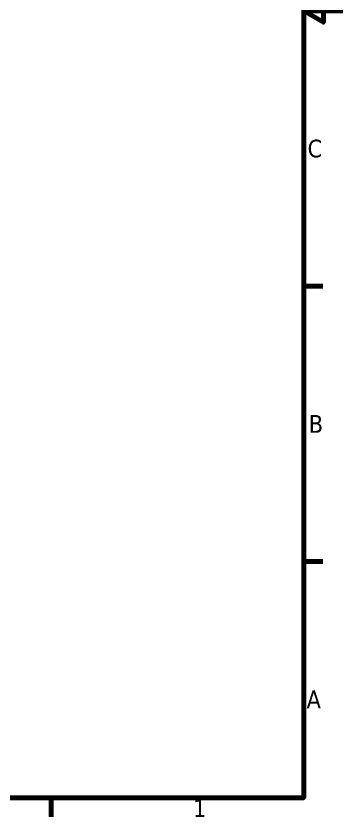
# Model space of a CAD drawing. Header units: millimetres. Extents: x 0 to 792, y -110 to 1285.
# Drawn here: x 681.1 to 792, y 6.8 to 278.3 of the extents above; entities that cross this region are included whole.
import ezdxf

# ---------------------------------------------------------------- set-up
doc = ezdxf.new("R2010")
doc.units = ezdxf.units.MM
doc.header["$LTSCALE"] = 1.333333
doc.layers.add('Border (ISO)', color=7, linetype='Continuous', lineweight=70)
doc.styles.add('Note Text (JIS)', font='tahoma.ttf')

# ---------------------------------------------------------------- blocks, each defined once
blk = doc.blocks.new('Borders Default Border')
at = {"layer": 'Border (ISO)'}
for p, q in [((584, 140), (588.9, 140)), ((584, 70), (588.9, 70)), ((519.75, 10), (519.75, 5.1))]:
    blk.add_line(p, q, dxfattribs=at)
at = {"layer": 'Border (ISO)', "flags": 128}
for points in [[(10, 10), (10, 410), (584, 410), (584, 10), (10, 10)], [(594, 210), (584, 210), (589, 212.89), (589, 207.11), (584, 210)]]:
    blk.add_lwpolyline(points, dxfattribs=at)
at = {"layer": 'Border (ISO)', "char_height": 4.5, "attachment_point": 7, "style": 'Note Text (JIS)'}
for s, insert in [('C', (584.99, 172.67)), ('B', (585.28, 102.75)), ('A', (584.74, 32.75)), ('1', (555.86, 5.1))]:
    blk.add_mtext(s, dxfattribs=dict(at, insert=insert))

msp = doc.modelspace()

# ---------------------------------------------------------------- block references
at = {"xscale": 1.333333333333333, "yscale": 1.333333333333333, "zscale": 1.333333333333333}
msp.add_blockref('Borders Default Border', (0, 0), dxfattribs=at)

doc.saveas('drawing.dxf')
